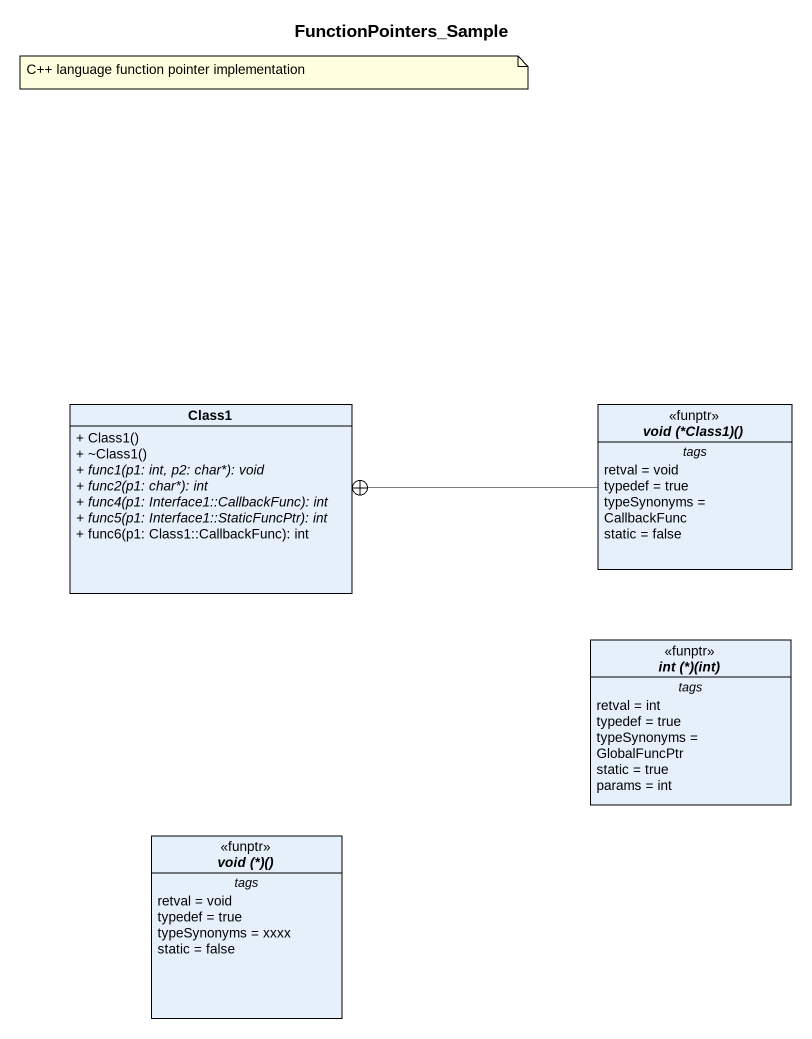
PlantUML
@startuml
title FunctionPointers_Sample
hide circle
hide empty members
skinparam classAttributeIconSize 0
class Class1 {
  + Class1()
  + ~Class1()
  {abstract} + func1(p1: int, p2: char*): void
  {abstract} + func2(p1: char*): int
  {abstract} + func4(p1: Interface1::CallbackFunc): int
  {abstract} + func5(p1: Interface1::StaticFuncPtr): int
  + func6(p1: Class1::CallbackFunc): int
}
interface "void (*Class1)()" as void_Class1 <<funptr>> {
  -- tags --
  retval = void
  typedef = true
  typeSynonyms = CallbackFunc
  static = false
}
interface "int (*)(int)" as int_int <<funptr>> {
  -- tags --
  retval = int
  typedef = true
  typeSynonyms = GlobalFuncPtr
  static = true
  params = int
}
interface "void (*)()" as void <<funptr>> {
  -- tags --
  retval = void
  typedef = true
  typeSynonyms = xxxx
  static = false
}
void_Class1 -left-+ Class1
note as N1
  C++ language function pointer implementation
end note
@enduml
